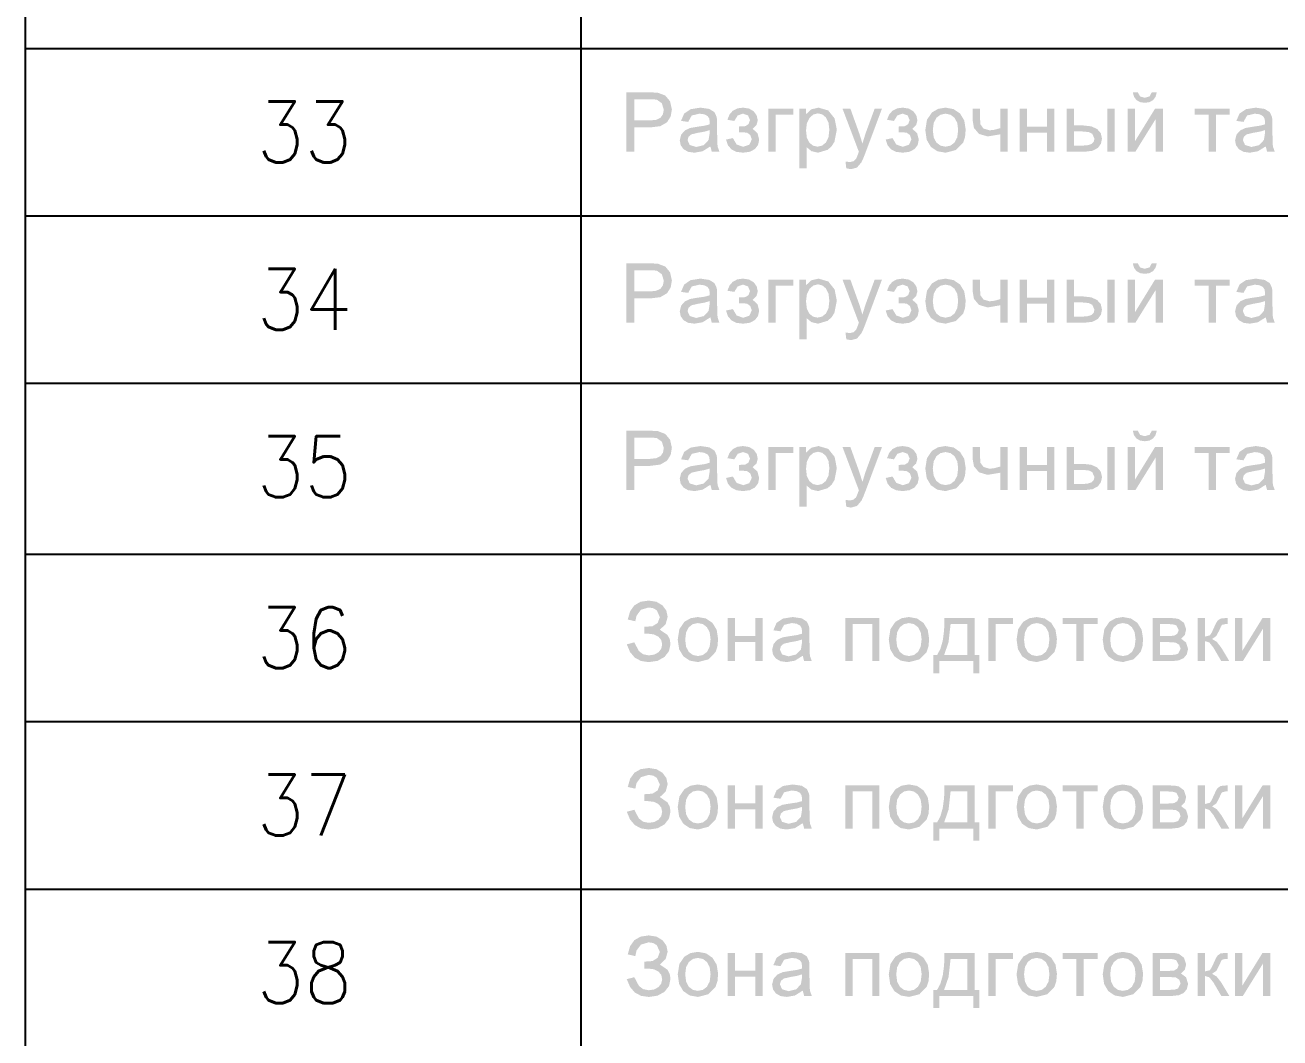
# Model space of a CAD drawing. Header units: millimetres. Extents: x 0 to 420, y 0 to 297.
# Drawn here: x 28.91 to 43.82, y 161.09 to 173.12 of the extents above; entities that cross this region are included whole.
import ezdxf

# ---------------------------------------------------------------- set-up
doc = ezdxf.new("R2010")
doc.units = ezdxf.units.MM
doc.layers.get('0').update_dxf_attribs({"linetype": 'CONTINUOUS'})
doc.styles.get("Standard").update_dxf_attribs({"font": 'STANDARD'})

msp = doc.modelspace()

# ---------------------------------------------------------------- hatches: boundary and pattern name
at = {"true_color": 0x0000fb}
h = msp.add_hatch(color=0, dxfattribs=at)
h.paths.add_polyline_path([(36.059401, 171.619333), (36.059401, 172.326543), (36.326189, 172.326543), (36.433676, 172.319928), (36.521319, 172.286304), (36.577543, 172.217953), (36.599041, 172.122042), (36.58464, 172.038464), (36.541714, 171.969355), (36.46103, 171.922502), (36.334457, 171.907068), (36.153108, 171.907068), (36.153108, 171.619333)], flags=0)
h.paths.add_polyline_path([(36.153108, 171.990301), (36.336111, 171.990301), (36.41335, 171.998638), (36.464544, 172.023925), (36.49307, 172.064371), (36.502578, 172.119286), (36.479978, 172.194802), (36.421549, 172.236694), (36.38765, 172.241173), (36.333906, 172.242758), (36.153108, 172.242758)], flags=0)
h = msp.add_hatch(color=0, dxfattribs=at)
h.paths.add_polyline_path([(42.012889, 172.131412), (42.099981, 172.131412), (42.099981, 171.741152), (42.340311, 172.131412), (42.434017, 172.131412), (42.434017, 171.619333), (42.347476, 171.619333), (42.347476, 172.007389), (42.106595, 171.619333), (42.012889, 171.619333)], flags=0)
h.paths.add_polyline_path([(42.301726, 172.32544), (42.360706, 172.32544), (42.345892, 172.27211), (42.316608, 172.232836), (42.273545, 172.208307), (42.218492, 172.200314), (42.16275, 172.208238), (42.119824, 172.232285), (42.090128, 172.271628), (42.075727, 172.32544), (42.135259, 172.32544), (42.161717, 172.276382), (42.215736, 172.260397), (42.274716, 172.275831)], flags=0)
h = msp.add_hatch(color=0, dxfattribs=at)
h.paths.add_polyline_path([(37.056344, 171.682723), (36.963189, 171.624294), (36.867278, 171.607758), (36.792588, 171.618093), (36.737742, 171.649099), (36.703773, 171.695952), (36.692542, 171.754381), (36.70963, 171.822732), (36.754279, 171.872892), (36.817117, 171.901556), (36.894287, 171.914785), (36.9851, 171.928014), (37.048627, 171.94455), (37.049179, 171.96715), (37.043046, 172.012281), (37.024925, 172.042115), (36.983171, 172.063957), (36.925706, 172.07133), (36.835307, 172.049832), (36.792312, 171.973765), (36.707425, 171.98534), (36.745459, 172.073535), (36.822078, 172.124798), (36.938384, 172.142988), (37.044769, 172.127554), (37.105403, 172.088418), (37.132412, 172.029989), (37.136822, 171.949511), (37.136822, 171.833756), (37.138131, 171.73502), (37.142334, 171.680518), (37.164383, 171.619333), (37.073432, 171.619333)], flags=0)
h.paths.add_polyline_path([(37.048627, 171.8762), (36.989579, 171.858285), (36.906965, 171.843678), (36.831449, 171.826039), (36.797273, 171.797927), (36.785147, 171.756586), (36.811054, 171.698708), (36.888224, 171.675557), (36.977521, 171.697606), (37.034847, 171.757688), (37.048627, 171.84478)], flags=0)
for points in [[(37.396625, 171.850844), (37.396625, 171.918643), (37.471591, 171.923053), (37.509073, 171.946204), (37.527264, 171.994711), (37.503561, 172.050935), (37.443479, 172.071881), (37.380985, 172.050108), (37.340402, 171.98534), (37.25827, 171.999121), (37.284195, 172.062063), (37.323865, 172.107021), (37.377178, 172.133996), (37.44403, 172.142988), (37.517135, 172.131826), (37.572463, 172.098339), (37.607465, 172.049212), (37.619316, 171.991404), (37.604089, 171.934904), (37.558683, 171.891634), (37.61656, 171.838717), (37.635853, 171.762649), (37.623175, 171.700086), (37.585692, 171.650753), (37.525334, 171.618507), (37.445132, 171.607758), (37.366774, 171.617482), (37.306915, 171.646687), (37.265453, 171.695427), (37.242285, 171.763752), (37.323865, 171.780839), (37.368514, 171.704772), (37.446786, 171.677762), (37.519546, 171.702567), (37.548761, 171.765957), (37.530571, 171.817771), (37.491435, 171.845883), (37.416469, 171.851395)], [(37.746007, 172.131412), (38.040907, 172.131412), (38.040907, 172.059754), (37.833099, 172.059754), (37.833099, 171.619333), (37.746007, 171.619333)], [(38.671407, 171.421998), (38.662037, 171.503578), (38.711646, 171.495861), (38.757397, 171.505783), (38.78606, 171.532241), (38.796878, 171.555255), (38.81307, 171.597285), (38.820787, 171.618231), (38.626208, 172.131412), (38.719914, 172.131412), (38.826299, 171.834859), (38.86323, 171.716347), (38.899059, 171.833205), (39.008751, 172.131412), (39.095292, 172.131412), (38.900713, 171.610514), (38.87267, 171.539338), (38.851655, 171.494207), (38.798738, 171.431369), (38.727631, 171.411525)], [(39.293599, 171.850844), (39.293599, 171.918643), (39.368564, 171.923053), (39.406047, 171.946204), (39.424237, 171.994711), (39.400535, 172.050935), (39.340452, 172.071881), (39.277958, 172.050108), (39.237375, 171.98534), (39.155244, 171.999121), (39.181168, 172.062063), (39.220838, 172.107021), (39.274151, 172.133996), (39.341003, 172.142988), (39.414108, 172.131826), (39.469436, 172.098339), (39.504439, 172.049212), (39.51629, 171.991404), (39.501062, 171.934904), (39.455656, 171.891634), (39.513534, 171.838717), (39.532826, 171.762649), (39.520148, 171.700086), (39.482666, 171.650753), (39.422308, 171.618507), (39.342106, 171.607758), (39.263747, 171.617482), (39.203888, 171.646687), (39.162427, 171.695427), (39.139258, 171.763752), (39.220838, 171.780839), (39.265487, 171.704772), (39.343759, 171.677762), (39.41652, 171.702567), (39.445734, 171.765957), (39.427544, 171.817771), (39.388408, 171.845883), (39.313442, 171.851395)], [(40.171777, 172.131412), (40.258869, 172.131412), (40.258869, 172.034398), (40.266035, 171.943448), (40.301864, 171.89439), (40.373522, 171.873444), (40.429746, 171.879783), (40.500853, 171.899351), (40.500853, 172.131412), (40.587945, 172.131412), (40.587945, 171.619333), (40.500853, 171.619333), (40.500853, 171.826039), (40.351473, 171.800683), (40.248396, 171.830449), (40.187762, 171.902658), (40.171777, 171.997467)], [(40.730282, 172.131412), (40.817374, 172.131412), (40.817374, 171.918643), (41.057704, 171.918643), (41.057704, 172.131412), (41.144796, 172.131412), (41.144796, 171.619333), (41.057704, 171.619333), (41.057704, 171.846434), (40.817374, 171.846434), (40.817374, 171.619333), (40.730282, 171.619333)], [(42.811042, 172.131412), (43.227209, 172.131412), (43.227209, 172.059754), (43.062396, 172.059754), (43.062396, 171.619333), (42.976406, 171.619333), (42.976406, 172.059754), (42.811042, 172.059754)], [(37.396625, 169.818844), (37.396625, 169.886643), (37.471591, 169.891053), (37.509073, 169.914204), (37.527264, 169.962711), (37.503561, 170.018935), (37.443479, 170.039881), (37.380985, 170.018108), (37.340402, 169.95334), (37.25827, 169.967121), (37.284195, 170.030063), (37.323865, 170.075021), (37.377178, 170.101996), (37.44403, 170.110988), (37.517135, 170.099826), (37.572463, 170.066339), (37.607465, 170.017212), (37.619316, 169.959404), (37.604089, 169.902904), (37.558683, 169.859634), (37.61656, 169.806717), (37.635853, 169.730649), (37.623175, 169.668086), (37.585692, 169.618753), (37.525334, 169.586507), (37.445132, 169.575758), (37.366774, 169.585482), (37.306915, 169.614687), (37.265453, 169.663427), (37.242285, 169.731752), (37.323865, 169.748839), (37.368514, 169.672772), (37.446786, 169.645762), (37.519546, 169.670567), (37.548761, 169.733957), (37.530571, 169.785771), (37.491435, 169.813883), (37.416469, 169.819395)], [(37.746007, 170.099412), (38.040907, 170.099412), (38.040907, 170.027754), (37.833099, 170.027754), (37.833099, 169.587333), (37.746007, 169.587333)], [(38.671407, 169.389998), (38.662037, 169.471578), (38.711646, 169.463861), (38.757397, 169.473783), (38.78606, 169.500241), (38.796878, 169.523255), (38.81307, 169.565285), (38.820787, 169.586231), (38.626208, 170.099412), (38.719914, 170.099412), (38.826299, 169.802859), (38.86323, 169.684347), (38.899059, 169.801205), (39.008751, 170.099412), (39.095292, 170.099412), (38.900713, 169.578514), (38.87267, 169.507338), (38.851655, 169.462207), (38.798738, 169.399369), (38.727631, 169.379525)], [(39.293599, 169.818844), (39.293599, 169.886643), (39.368564, 169.891053), (39.406047, 169.914204), (39.424237, 169.962711), (39.400535, 170.018935), (39.340452, 170.039881), (39.277958, 170.018108), (39.237375, 169.95334), (39.155244, 169.967121), (39.181168, 170.030063), (39.220838, 170.075021), (39.274151, 170.101996), (39.341003, 170.110988), (39.414108, 170.099826), (39.469436, 170.066339), (39.504439, 170.017212), (39.51629, 169.959404), (39.501062, 169.902904), (39.455656, 169.859634), (39.513534, 169.806717), (39.532826, 169.730649), (39.520148, 169.668086), (39.482666, 169.618753), (39.422308, 169.586507), (39.342106, 169.575758), (39.263747, 169.585482), (39.203888, 169.614687), (39.162427, 169.663427), (39.139258, 169.731752), (39.220838, 169.748839), (39.265487, 169.672772), (39.343759, 169.645762), (39.41652, 169.670567), (39.445734, 169.733957), (39.427544, 169.785771), (39.388408, 169.813883), (39.313442, 169.819395)], [(40.171777, 170.099412), (40.258869, 170.099412), (40.258869, 170.002398), (40.266035, 169.911448), (40.301864, 169.86239), (40.373522, 169.841444), (40.429746, 169.847783), (40.500853, 169.867351), (40.500853, 170.099412), (40.587945, 170.099412), (40.587945, 169.587333), (40.500853, 169.587333), (40.500853, 169.794039), (40.351473, 169.768683), (40.248396, 169.798449), (40.187762, 169.870658), (40.171777, 169.965467)], [(40.730282, 170.099412), (40.817374, 170.099412), (40.817374, 169.886643), (41.057704, 169.886643), (41.057704, 170.099412), (41.144796, 170.099412), (41.144796, 169.587333), (41.057704, 169.587333), (41.057704, 169.814434), (40.817374, 169.814434), (40.817374, 169.587333), (40.730282, 169.587333)], [(42.811042, 170.099412), (43.227209, 170.099412), (43.227209, 170.027754), (43.062396, 170.027754), (43.062396, 169.587333), (42.976406, 169.587333), (42.976406, 170.027754), (42.811042, 170.027754)], [(37.396625, 167.829177), (37.396625, 167.896977), (37.471591, 167.901386), (37.509073, 167.924537), (37.527264, 167.973044), (37.503561, 168.029268), (37.443479, 168.050214), (37.380985, 168.028441), (37.340402, 167.963674), (37.25827, 167.977454), (37.284195, 168.040396), (37.323865, 168.085354), (37.377178, 168.112329), (37.44403, 168.121321), (37.517135, 168.110159), (37.572463, 168.076673), (37.607465, 168.027546), (37.619316, 167.969737), (37.604089, 167.913237), (37.558683, 167.869967), (37.61656, 167.81705), (37.635853, 167.740983), (37.623175, 167.67842), (37.585692, 167.629086), (37.525334, 167.59684), (37.445132, 167.586091), (37.366774, 167.595815), (37.306915, 167.625021), (37.265453, 167.67376), (37.242285, 167.742085), (37.323865, 167.759173), (37.368514, 167.683105), (37.446786, 167.656095), (37.519546, 167.6809), (37.548761, 167.74429), (37.530571, 167.796104), (37.491435, 167.824216), (37.416469, 167.829728)], [(37.746007, 168.109746), (38.040907, 168.109746), (38.040907, 168.038088), (37.833099, 168.038088), (37.833099, 167.597667), (37.746007, 167.597667)], [(38.671407, 167.400332), (38.662037, 167.481911), (38.711646, 167.474194), (38.757397, 167.484116), (38.78606, 167.510575), (38.796878, 167.533588), (38.81307, 167.575618), (38.820787, 167.596564), (38.626208, 168.109746), (38.719914, 168.109746), (38.826299, 167.813192), (38.86323, 167.694681), (38.899059, 167.811538), (39.008751, 168.109746), (39.095292, 168.109746), (38.900713, 167.588847), (38.87267, 167.517672), (38.851655, 167.472541), (38.798738, 167.409702), (38.727631, 167.389859)], [(39.293599, 167.829177), (39.293599, 167.896977), (39.368564, 167.901386), (39.406047, 167.924537), (39.424237, 167.973044), (39.400535, 168.029268), (39.340452, 168.050214), (39.277958, 168.028441), (39.237375, 167.963674), (39.155244, 167.977454), (39.181168, 168.040396), (39.220838, 168.085354), (39.274151, 168.112329), (39.341003, 168.121321), (39.414108, 168.110159), (39.469436, 168.076673), (39.504439, 168.027546), (39.51629, 167.969737), (39.501062, 167.913237), (39.455656, 167.869967), (39.513534, 167.81705), (39.532826, 167.740983), (39.520148, 167.67842), (39.482666, 167.629086), (39.422308, 167.59684), (39.342106, 167.586091), (39.263747, 167.595815), (39.203888, 167.625021), (39.162427, 167.67376), (39.139258, 167.742085), (39.220838, 167.759173), (39.265487, 167.683105), (39.343759, 167.656095), (39.41652, 167.6809), (39.445734, 167.74429), (39.427544, 167.796104), (39.388408, 167.824216), (39.313442, 167.829728)], [(40.171777, 168.109746), (40.258869, 168.109746), (40.258869, 168.012732), (40.266035, 167.921781), (40.301864, 167.872723), (40.373522, 167.851777), (40.429746, 167.858116), (40.500853, 167.877684), (40.500853, 168.109746), (40.587945, 168.109746), (40.587945, 167.597667), (40.500853, 167.597667), (40.500853, 167.804372), (40.351473, 167.779016), (40.248396, 167.808782), (40.187762, 167.880991), (40.171777, 167.9758)], [(40.730282, 168.109746), (40.817374, 168.109746), (40.817374, 167.896977), (41.057704, 167.896977), (41.057704, 168.109746), (41.144796, 168.109746), (41.144796, 167.597667), (41.057704, 167.597667), (41.057704, 167.824767), (40.817374, 167.824767), (40.817374, 167.597667), (40.730282, 167.597667)], [(42.811042, 168.109746), (43.227209, 168.109746), (43.227209, 168.038088), (43.062396, 168.038088), (43.062396, 167.597667), (42.976406, 167.597667), (42.976406, 168.038088), (42.811042, 168.038088)], [(36.063149, 165.765207), (36.152446, 165.788358), (36.207016, 165.68528), (36.258211, 165.646351), (36.323874, 165.633466), (36.390158, 165.642975), (36.440732, 165.6715), (36.472978, 165.713668), (36.483727, 165.764104), (36.472289, 165.816194), (36.438527, 165.856708), (36.384852, 165.882753), (36.315055, 165.891435), (36.270406, 165.891435), (36.270406, 165.973015), (36.369074, 165.980181), (36.429707, 166.018214), (36.456166, 166.088219), (36.419786, 166.168696), (36.37748, 166.194259), (36.322772, 166.202872), (36.23127, 166.175862), (36.178905, 166.105306), (36.164573, 166.039161), (36.074725, 166.059556), (36.102725, 166.158034), (36.153618, 166.228503), (36.227351, 166.27086), (36.323874, 166.285003), (36.416547, 166.270533), (36.488136, 166.227125), (36.533543, 166.164631), (36.54877, 166.092628), (36.525343, 166.004572), (36.455615, 165.938839), (36.546014, 165.877655), (36.573299, 165.827149), (36.582394, 165.767963), (36.564617, 165.683696), (36.511287, 165.614725), (36.429018, 165.568836), (36.324425, 165.55354), (36.232751, 165.566769), (36.158647, 165.606457), (36.102113, 165.672602)], [(37.262357, 166.077746), (37.349449, 166.077746), (37.349449, 165.864977), (37.589779, 165.864977), (37.589779, 166.077746), (37.676871, 166.077746), (37.676871, 165.565667), (37.589779, 165.565667), (37.589779, 165.792767), (37.349449, 165.792767), (37.349449, 165.565667), (37.262357, 165.565667)], [(38.661615, 166.077746), (39.065655, 166.077746), (39.065655, 165.565667), (38.979115, 165.565667), (38.979115, 166.006088), (38.748707, 166.006088), (38.748707, 165.565667), (38.661615, 165.565667)], [(40.358694, 166.077746), (40.653594, 166.077746), (40.653594, 166.006088), (40.445786, 166.006088), (40.445786, 165.565667), (40.358694, 165.565667)], [(41.241099, 166.077746), (41.657267, 166.077746), (41.657267, 166.006088), (41.492453, 166.006088), (41.492453, 165.565667), (41.406464, 165.565667), (41.406464, 166.006088), (41.241099, 166.006088)], [(42.84718, 166.077746), (42.934272, 166.077746), (42.934272, 165.856708), (42.992149, 165.872142), (43.012544, 165.903217), (43.041207, 165.965298), (43.063945, 166.015389), (43.082549, 166.045224), (43.118929, 166.071131), (43.186177, 166.077746), (43.203265, 166.077746), (43.203265, 166.006088), (43.179011, 166.006639), (43.135465, 165.996166), (43.122305, 165.975082), (43.104597, 165.933327), (43.068217, 165.863874), (43.017505, 165.828596), (43.07304, 165.79511), (43.127748, 165.724417), (43.222557, 165.565667), (43.127197, 165.565667), (43.034593, 165.724417), (42.984432, 165.787255), (42.934272, 165.802689), (42.934272, 165.565667), (42.84718, 165.565667)], [(43.28992, 166.077746), (43.377012, 166.077746), (43.377012, 165.687485), (43.617342, 166.077746), (43.711049, 166.077746), (43.711049, 165.565667), (43.624508, 165.565667), (43.624508, 165.953722), (43.383627, 165.565667), (43.28992, 165.565667)], [(36.063149, 163.77554), (36.152446, 163.798691), (36.207016, 163.695614), (36.258211, 163.656684), (36.323874, 163.643799), (36.390158, 163.653308), (36.440732, 163.681833), (36.472978, 163.724001), (36.483727, 163.774437), (36.472289, 163.826527), (36.438527, 163.867042), (36.384852, 163.893087), (36.315055, 163.901768), (36.270406, 163.901768), (36.270406, 163.983348), (36.369074, 163.990514), (36.429707, 164.028548), (36.456166, 164.098552), (36.419786, 164.17903), (36.37748, 164.204592), (36.322772, 164.213205), (36.23127, 164.186195), (36.178905, 164.11564), (36.164573, 164.049494), (36.074725, 164.069889), (36.102725, 164.168367), (36.153618, 164.238836), (36.227351, 164.281194), (36.323874, 164.295336), (36.416547, 164.280867), (36.488136, 164.237458), (36.533543, 164.174964), (36.54877, 164.102962), (36.525343, 164.014905), (36.455615, 163.949173), (36.546014, 163.887988), (36.573299, 163.837483), (36.582394, 163.778296), (36.564617, 163.694029), (36.511287, 163.625058), (36.429018, 163.579169), (36.324425, 163.563873), (36.232751, 163.577102), (36.158647, 163.61679), (36.102113, 163.682936)], [(37.262357, 164.088079), (37.349449, 164.088079), (37.349449, 163.87531), (37.589779, 163.87531), (37.589779, 164.088079), (37.676871, 164.088079), (37.676871, 163.576), (37.589779, 163.576), (37.589779, 163.803101), (37.349449, 163.803101), (37.349449, 163.576), (37.262357, 163.576)], [(38.661615, 164.088079), (39.065655, 164.088079), (39.065655, 163.576), (38.979115, 163.576), (38.979115, 164.016421), (38.748707, 164.016421), (38.748707, 163.576), (38.661615, 163.576)], [(40.358694, 164.088079), (40.653594, 164.088079), (40.653594, 164.016421), (40.445786, 164.016421), (40.445786, 163.576), (40.358694, 163.576)], [(41.241099, 164.088079), (41.657267, 164.088079), (41.657267, 164.016421), (41.492453, 164.016421), (41.492453, 163.576), (41.406464, 163.576), (41.406464, 164.016421), (41.241099, 164.016421)], [(42.84718, 164.088079), (42.934272, 164.088079), (42.934272, 163.867042), (42.992149, 163.882476), (43.012544, 163.91355), (43.041207, 163.975631), (43.063945, 164.025723), (43.082549, 164.055557), (43.118929, 164.081464), (43.186177, 164.088079), (43.203265, 164.088079), (43.203265, 164.016421), (43.179011, 164.016972), (43.135465, 164.006499), (43.122305, 163.985415), (43.104597, 163.943661), (43.068217, 163.874207), (43.017505, 163.83893), (43.07304, 163.805443), (43.127748, 163.73475), (43.222557, 163.576), (43.127197, 163.576), (43.034593, 163.73475), (42.984432, 163.797589), (42.934272, 163.813023), (42.934272, 163.576), (42.84718, 163.576)], [(43.28992, 164.088079), (43.377012, 164.088079), (43.377012, 163.697819), (43.617342, 164.088079), (43.711049, 164.088079), (43.711049, 163.576), (43.624508, 163.576), (43.624508, 163.964056), (43.383627, 163.576), (43.28992, 163.576)], [(36.063149, 161.785873), (36.152446, 161.809024), (36.207016, 161.705947), (36.258211, 161.667017), (36.323874, 161.654133), (36.390158, 161.663641), (36.440732, 161.692167), (36.472978, 161.734335), (36.483727, 161.784771), (36.472289, 161.836861), (36.438527, 161.877375), (36.384852, 161.90342), (36.315055, 161.912102), (36.270406, 161.912102), (36.270406, 161.993681), (36.369074, 162.000847), (36.429707, 162.038881), (36.456166, 162.108885), (36.419786, 162.189363), (36.37748, 162.214925), (36.322772, 162.223538), (36.23127, 162.196529), (36.178905, 162.125973), (36.164573, 162.059827), (36.074725, 162.080222), (36.102725, 162.1787), (36.153618, 162.24917), (36.227351, 162.291527), (36.323874, 162.305669), (36.416547, 162.2912), (36.488136, 162.247792), (36.533543, 162.185298), (36.54877, 162.113295), (36.525343, 162.025238), (36.455615, 161.959506), (36.546014, 161.898321), (36.573299, 161.847816), (36.582394, 161.788629), (36.564617, 161.704362), (36.511287, 161.635391), (36.429018, 161.589503), (36.324425, 161.574207), (36.232751, 161.587436), (36.158647, 161.627123), (36.102113, 161.693269)], [(37.262357, 162.098412), (37.349449, 162.098412), (37.349449, 161.885643), (37.589779, 161.885643), (37.589779, 162.098412), (37.676871, 162.098412), (37.676871, 161.586333), (37.589779, 161.586333), (37.589779, 161.813434), (37.349449, 161.813434), (37.349449, 161.586333), (37.262357, 161.586333)], [(38.661615, 162.098412), (39.065655, 162.098412), (39.065655, 161.586333), (38.979115, 161.586333), (38.979115, 162.026754), (38.748707, 162.026754), (38.748707, 161.586333), (38.661615, 161.586333)], [(40.358694, 162.098412), (40.653594, 162.098412), (40.653594, 162.026754), (40.445786, 162.026754), (40.445786, 161.586333), (40.358694, 161.586333)], [(41.241099, 162.098412), (41.657267, 162.098412), (41.657267, 162.026754), (41.492453, 162.026754), (41.492453, 161.586333), (41.406464, 161.586333), (41.406464, 162.026754), (41.241099, 162.026754)], [(42.84718, 162.098412), (42.934272, 162.098412), (42.934272, 161.877375), (42.992149, 161.892809), (43.012544, 161.923884), (43.041207, 161.985964), (43.063945, 162.036056), (43.082549, 162.065891), (43.118929, 162.091798), (43.186177, 162.098412), (43.203265, 162.098412), (43.203265, 162.026754), (43.179011, 162.027306), (43.135465, 162.016832), (43.122305, 161.995748), (43.104597, 161.953994), (43.068217, 161.884541), (43.017505, 161.849263), (43.07304, 161.815777), (43.127748, 161.745083), (43.222557, 161.586333), (43.127197, 161.586333), (43.034593, 161.745083), (42.984432, 161.807922), (42.934272, 161.823356), (42.934272, 161.586333), (42.84718, 161.586333)], [(43.28992, 162.098412), (43.377012, 162.098412), (43.377012, 161.708152), (43.617342, 162.098412), (43.711049, 162.098412), (43.711049, 161.586333), (43.624508, 161.586333), (43.624508, 161.974389), (43.383627, 161.586333), (43.28992, 161.586333)]]:
    msp.add_hatch(color=0, dxfattribs=at).paths.add_polyline_path(points, flags=0)
h = msp.add_hatch(color=0, dxfattribs=at)
h.paths.add_polyline_path([(38.113947, 171.423101), (38.113947, 172.131412), (38.193322, 172.131412), (38.193322, 172.065266), (38.256161, 172.123144), (38.341599, 172.142988), (38.457355, 172.109364), (38.532871, 172.014003), (38.558778, 171.879507), (38.530666, 171.737845), (38.496008, 171.682172), (38.448535, 171.641382), (38.335536, 171.607758), (38.257263, 171.625948), (38.201039, 171.67225), (38.201039, 171.423101)], flags=0)
h.paths.add_polyline_path([(38.192771, 171.872341), (38.202693, 171.786283), (38.232459, 171.726269), (38.276625, 171.69106), (38.329473, 171.679416), (38.383216, 171.691474), (38.428691, 171.727923), (38.459697, 171.790348), (38.470032, 171.880058), (38.459835, 171.96529), (38.429794, 172.02613), (38.38549, 172.062855), (38.333331, 172.075188), (38.281172, 172.062097), (38.235215, 172.023374), (38.203244, 171.95964)], flags=0)
h = msp.add_hatch(color=0, dxfattribs=at)
h.paths.add_polyline_path([(39.610459, 171.875648), (39.630027, 171.999327), (39.689283, 172.086213), (39.762525, 172.128656), (39.850237, 172.142988), (39.946218, 172.125625), (40.022768, 172.073535), (40.073135, 171.991197), (40.090016, 171.882814), (40.082575, 171.794069), (40.060251, 171.72682), (39.974261, 171.639177), (39.850237, 171.607758), (39.753086, 171.624845), (39.676605, 171.67666), (39.626995, 171.760651)], flags=0)
h.paths.add_polyline_path([(39.699204, 171.875648), (39.709953, 171.789177), (39.742199, 171.727923), (39.790637, 171.691474), (39.850237, 171.679416), (39.909355, 171.691543), (39.957724, 171.728474), (39.989971, 171.790417), (40.000719, 171.878405), (39.989971, 171.9615), (39.957724, 172.022272), (39.909355, 172.058996), (39.850237, 172.07133), (39.790637, 172.058996), (39.742199, 172.022272), (39.709953, 171.961156)], flags=0)
h = msp.add_hatch(color=0, dxfattribs=at)
h.paths.add_polyline_path([(41.774837, 172.131412), (41.861378, 172.131412), (41.861378, 171.619333), (41.774837, 171.619333)], flags=0)
h.paths.add_polyline_path([(41.289216, 172.131412), (41.375757, 172.131412), (41.375757, 171.931321), (41.486, 171.931321), (41.581085, 171.92071), (41.651365, 171.889429), (41.695048, 171.839957), (41.709793, 171.774776), (41.697529, 171.7149), (41.661286, 171.664533), (41.598034, 171.630564), (41.505844, 171.619333), (41.289216, 171.619333)], flags=0)
h.paths.add_polyline_path([(41.375757, 171.690991), (41.467259, 171.690991), (41.537539, 171.695952), (41.584668, 171.710835), (41.610988, 171.736742), (41.619945, 171.774225), (41.593487, 171.833205), (41.551663, 171.853049), (41.478834, 171.859663), (41.375757, 171.859663)], flags=0)
h = msp.add_hatch(color=0, dxfattribs=at)
h.paths.add_polyline_path([(43.654864, 171.682723), (43.561708, 171.624294), (43.465797, 171.607758), (43.391107, 171.618093), (43.336261, 171.649099), (43.302292, 171.695952), (43.291061, 171.754381), (43.308149, 171.822732), (43.352798, 171.872892), (43.415636, 171.901556), (43.492806, 171.914785), (43.583619, 171.928014), (43.647146, 171.94455), (43.647698, 171.96715), (43.641565, 172.012281), (43.623444, 172.042115), (43.58169, 172.063957), (43.524225, 172.07133), (43.433826, 172.049832), (43.390831, 171.973765), (43.305944, 171.98534), (43.343978, 172.073535), (43.420597, 172.124798), (43.536903, 172.142988), (43.643288, 172.127554), (43.703922, 172.088418), (43.730931, 172.029989), (43.735341, 171.949511), (43.735341, 171.833756), (43.73665, 171.73502), (43.740853, 171.680518), (43.762902, 171.619333), (43.671951, 171.619333)], flags=0)
h.paths.add_polyline_path([(43.647146, 171.8762), (43.588098, 171.858285), (43.505484, 171.843678), (43.429968, 171.826039), (43.395792, 171.797927), (43.383666, 171.756586), (43.409573, 171.698708), (43.486743, 171.675557), (43.57604, 171.697606), (43.633366, 171.757688), (43.647146, 171.84478)], flags=0)
h = msp.add_hatch(color=0, dxfattribs=at)
h.paths.add_polyline_path([(36.059401, 169.587333), (36.059401, 170.294543), (36.326189, 170.294543), (36.433676, 170.287928), (36.521319, 170.254304), (36.577543, 170.185953), (36.599041, 170.090042), (36.58464, 170.006464), (36.541714, 169.937355), (36.46103, 169.890502), (36.334457, 169.875068), (36.153108, 169.875068), (36.153108, 169.587333)], flags=0)
h.paths.add_polyline_path([(36.153108, 169.958301), (36.336111, 169.958301), (36.41335, 169.966638), (36.464544, 169.991925), (36.49307, 170.032371), (36.502578, 170.087286), (36.479978, 170.162802), (36.421549, 170.204694), (36.38765, 170.209173), (36.333906, 170.210758), (36.153108, 170.210758)], flags=0)
h = msp.add_hatch(color=0, dxfattribs=at)
h.paths.add_polyline_path([(42.012889, 170.099412), (42.099981, 170.099412), (42.099981, 169.709152), (42.340311, 170.099412), (42.434017, 170.099412), (42.434017, 169.587333), (42.347476, 169.587333), (42.347476, 169.975389), (42.106595, 169.587333), (42.012889, 169.587333)], flags=0)
h.paths.add_polyline_path([(42.301726, 170.29344), (42.360706, 170.29344), (42.345892, 170.24011), (42.316608, 170.200836), (42.273545, 170.176307), (42.218492, 170.168314), (42.16275, 170.176238), (42.119824, 170.200285), (42.090128, 170.239628), (42.075727, 170.29344), (42.135259, 170.29344), (42.161717, 170.244382), (42.215736, 170.228397), (42.274716, 170.243831)], flags=0)
h = msp.add_hatch(color=0, dxfattribs=at)
h.paths.add_polyline_path([(37.056344, 169.650723), (36.963189, 169.592294), (36.867278, 169.575758), (36.792588, 169.586093), (36.737742, 169.617099), (36.703773, 169.663952), (36.692542, 169.722381), (36.70963, 169.790732), (36.754279, 169.840892), (36.817117, 169.869556), (36.894287, 169.882785), (36.9851, 169.896014), (37.048627, 169.91255), (37.049179, 169.93515), (37.043046, 169.980281), (37.024925, 170.010115), (36.983171, 170.031957), (36.925706, 170.03933), (36.835307, 170.017832), (36.792312, 169.941765), (36.707425, 169.95334), (36.745459, 170.041535), (36.822078, 170.092798), (36.938384, 170.110988), (37.044769, 170.095554), (37.105403, 170.056418), (37.132412, 169.997989), (37.136822, 169.917511), (37.136822, 169.801756), (37.138131, 169.70302), (37.142334, 169.648518), (37.164383, 169.587333), (37.073432, 169.587333)], flags=0)
h.paths.add_polyline_path([(37.048627, 169.8442), (36.989579, 169.826285), (36.906965, 169.811678), (36.831449, 169.794039), (36.797273, 169.765927), (36.785147, 169.724586), (36.811054, 169.666708), (36.888224, 169.643557), (36.977521, 169.665606), (37.034847, 169.725688), (37.048627, 169.81278)], flags=0)
h = msp.add_hatch(color=0, dxfattribs=at)
h.paths.add_polyline_path([(38.113947, 169.391101), (38.113947, 170.099412), (38.193322, 170.099412), (38.193322, 170.033266), (38.256161, 170.091144), (38.341599, 170.110988), (38.457355, 170.077364), (38.532871, 169.982003), (38.558778, 169.847507), (38.530666, 169.705845), (38.496008, 169.650172), (38.448535, 169.609382), (38.335536, 169.575758), (38.257263, 169.593948), (38.201039, 169.64025), (38.201039, 169.391101)], flags=0)
h.paths.add_polyline_path([(38.192771, 169.840341), (38.202693, 169.754283), (38.232459, 169.694269), (38.276625, 169.65906), (38.329473, 169.647416), (38.383216, 169.659474), (38.428691, 169.695923), (38.459697, 169.758348), (38.470032, 169.848058), (38.459835, 169.93329), (38.429794, 169.99413), (38.38549, 170.030855), (38.333331, 170.043188), (38.281172, 170.030097), (38.235215, 169.991374), (38.203244, 169.92764)], flags=0)
h = msp.add_hatch(color=0, dxfattribs=at)
h.paths.add_polyline_path([(39.610459, 169.843648), (39.630027, 169.967327), (39.689283, 170.054213), (39.762525, 170.096656), (39.850237, 170.110988), (39.946218, 170.093625), (40.022768, 170.041535), (40.073135, 169.959197), (40.090016, 169.850814), (40.082575, 169.762069), (40.060251, 169.69482), (39.974261, 169.607177), (39.850237, 169.575758), (39.753086, 169.592845), (39.676605, 169.64466), (39.626995, 169.728651)], flags=0)
h.paths.add_polyline_path([(39.699204, 169.843648), (39.709953, 169.757177), (39.742199, 169.695923), (39.790637, 169.659474), (39.850237, 169.647416), (39.909355, 169.659543), (39.957724, 169.696474), (39.989971, 169.758417), (40.000719, 169.846405), (39.989971, 169.9295), (39.957724, 169.990272), (39.909355, 170.026996), (39.850237, 170.03933), (39.790637, 170.026996), (39.742199, 169.990272), (39.709953, 169.929156)], flags=0)
h = msp.add_hatch(color=0, dxfattribs=at)
h.paths.add_polyline_path([(41.774837, 170.099412), (41.861378, 170.099412), (41.861378, 169.587333), (41.774837, 169.587333)], flags=0)
h.paths.add_polyline_path([(41.289216, 170.099412), (41.375757, 170.099412), (41.375757, 169.899321), (41.486, 169.899321), (41.581085, 169.88871), (41.651365, 169.857429), (41.695048, 169.807957), (41.709793, 169.742776), (41.697529, 169.6829), (41.661286, 169.632533), (41.598034, 169.598564), (41.505844, 169.587333), (41.289216, 169.587333)], flags=0)
h.paths.add_polyline_path([(41.375757, 169.658991), (41.467259, 169.658991), (41.537539, 169.663952), (41.584668, 169.678835), (41.610988, 169.704742), (41.619945, 169.742225), (41.593487, 169.801205), (41.551663, 169.821049), (41.478834, 169.827663), (41.375757, 169.827663)], flags=0)
h = msp.add_hatch(color=0, dxfattribs=at)
h.paths.add_polyline_path([(43.654864, 169.650723), (43.561708, 169.592294), (43.465797, 169.575758), (43.391107, 169.586093), (43.336261, 169.617099), (43.302292, 169.663952), (43.291061, 169.722381), (43.308149, 169.790732), (43.352798, 169.840892), (43.415636, 169.869556), (43.492806, 169.882785), (43.583619, 169.896014), (43.647146, 169.91255), (43.647698, 169.93515), (43.641565, 169.980281), (43.623444, 170.010115), (43.58169, 170.031957), (43.524225, 170.03933), (43.433826, 170.017832), (43.390831, 169.941765), (43.305944, 169.95334), (43.343978, 170.041535), (43.420597, 170.092798), (43.536903, 170.110988), (43.643288, 170.095554), (43.703922, 170.056418), (43.730931, 169.997989), (43.735341, 169.917511), (43.735341, 169.801756), (43.73665, 169.70302), (43.740853, 169.648518), (43.762902, 169.587333), (43.671951, 169.587333)], flags=0)
h.paths.add_polyline_path([(43.647146, 169.8442), (43.588098, 169.826285), (43.505484, 169.811678), (43.429968, 169.794039), (43.395792, 169.765927), (43.383666, 169.724586), (43.409573, 169.666708), (43.486743, 169.643557), (43.57604, 169.665606), (43.633366, 169.725688), (43.647146, 169.81278)], flags=0)
h = msp.add_hatch(color=0, dxfattribs=at)
h.paths.add_polyline_path([(36.059401, 167.597667), (36.059401, 168.304876), (36.326189, 168.304876), (36.433676, 168.298261), (36.521319, 168.264637), (36.577543, 168.196286), (36.599041, 168.100375), (36.58464, 168.016797), (36.541714, 167.947688), (36.46103, 167.900835), (36.334457, 167.885401), (36.153108, 167.885401), (36.153108, 167.597667)], flags=0)
h.paths.add_polyline_path([(36.153108, 167.968635), (36.336111, 167.968635), (36.41335, 167.976972), (36.464544, 168.002259), (36.49307, 168.042704), (36.502578, 168.097619), (36.479978, 168.173135), (36.421549, 168.215028), (36.38765, 168.219506), (36.333906, 168.221091), (36.153108, 168.221091)], flags=0)
h = msp.add_hatch(color=0, dxfattribs=at)
h.paths.add_polyline_path([(42.012889, 168.109746), (42.099981, 168.109746), (42.099981, 167.719485), (42.340311, 168.109746), (42.434017, 168.109746), (42.434017, 167.597667), (42.347476, 167.597667), (42.347476, 167.985722), (42.106595, 167.597667), (42.012889, 167.597667)], flags=0)
h.paths.add_polyline_path([(42.301726, 168.303773), (42.360706, 168.303773), (42.345892, 168.250443), (42.316608, 168.211169), (42.273545, 168.18664), (42.218492, 168.178648), (42.16275, 168.186571), (42.119824, 168.210618), (42.090128, 168.249961), (42.075727, 168.303773), (42.135259, 168.303773), (42.161717, 168.254715), (42.215736, 168.23873), (42.274716, 168.254164)], flags=0)
h = msp.add_hatch(color=0, dxfattribs=at)
h.paths.add_polyline_path([(37.056344, 167.661056), (36.963189, 167.602628), (36.867278, 167.586091), (36.792588, 167.596426), (36.737742, 167.627432), (36.703773, 167.674286), (36.692542, 167.732714), (36.70963, 167.801065), (36.754279, 167.851226), (36.817117, 167.879889), (36.894287, 167.893118), (36.9851, 167.906347), (37.048627, 167.922884), (37.049179, 167.945484), (37.043046, 167.990614), (37.024925, 168.020449), (36.983171, 168.042291), (36.925706, 168.049663), (36.835307, 168.028166), (36.792312, 167.952098), (36.707425, 167.963674), (36.745459, 168.051868), (36.822078, 168.103131), (36.938384, 168.121321), (37.044769, 168.105887), (37.105403, 168.066751), (37.132412, 168.008322), (37.136822, 167.927845), (37.136822, 167.812089), (37.138131, 167.713353), (37.142334, 167.658852), (37.164383, 167.597667), (37.073432, 167.597667)], flags=0)
h.paths.add_polyline_path([(37.048627, 167.854533), (36.989579, 167.836618), (36.906965, 167.822011), (36.831449, 167.804372), (36.797273, 167.77626), (36.785147, 167.734919), (36.811054, 167.677042), (36.888224, 167.653891), (36.977521, 167.675939), (37.034847, 167.736022), (37.048627, 167.823114)], flags=0)
h = msp.add_hatch(color=0, dxfattribs=at)
h.paths.add_polyline_path([(38.113947, 167.401434), (38.113947, 168.109746), (38.193322, 168.109746), (38.193322, 168.0436), (38.256161, 168.101477), (38.341599, 168.121321), (38.457355, 168.087697), (38.532871, 167.992337), (38.558778, 167.85784), (38.530666, 167.716178), (38.496008, 167.660505), (38.448535, 167.619715), (38.335536, 167.586091), (38.257263, 167.604281), (38.201039, 167.650583), (38.201039, 167.401434)], flags=0)
h.paths.add_polyline_path([(38.192771, 167.850674), (38.202693, 167.764616), (38.232459, 167.704602), (38.276625, 167.669394), (38.329473, 167.657749), (38.383216, 167.669807), (38.428691, 167.706256), (38.459697, 167.768681), (38.470032, 167.858391), (38.459835, 167.943623), (38.429794, 168.004464), (38.38549, 168.041188), (38.333331, 168.053522), (38.281172, 168.04043), (38.235215, 168.001707), (38.203244, 167.937973)], flags=0)
h = msp.add_hatch(color=0, dxfattribs=at)
h.paths.add_polyline_path([(39.610459, 167.853982), (39.630027, 167.977661), (39.689283, 168.064546), (39.762525, 168.10699), (39.850237, 168.121321), (39.946218, 168.103958), (40.022768, 168.051868), (40.073135, 167.96953), (40.090016, 167.861148), (40.082575, 167.772402), (40.060251, 167.705154), (39.974261, 167.61751), (39.850237, 167.586091), (39.753086, 167.603179), (39.676605, 167.654993), (39.626995, 167.738984)], flags=0)
h.paths.add_polyline_path([(39.699204, 167.853982), (39.709953, 167.76751), (39.742199, 167.706256), (39.790637, 167.669807), (39.850237, 167.657749), (39.909355, 167.669876), (39.957724, 167.706807), (39.989971, 167.76875), (40.000719, 167.856738), (39.989971, 167.939834), (39.957724, 168.000605), (39.909355, 168.03733), (39.850237, 168.049663), (39.790637, 168.03733), (39.742199, 168.000605), (39.709953, 167.939489)], flags=0)
h = msp.add_hatch(color=0, dxfattribs=at)
h.paths.add_polyline_path([(41.774837, 168.109746), (41.861378, 168.109746), (41.861378, 167.597667), (41.774837, 167.597667)], flags=0)
h.paths.add_polyline_path([(41.289216, 168.109746), (41.375757, 168.109746), (41.375757, 167.909655), (41.486, 167.909655), (41.581085, 167.899044), (41.651365, 167.867762), (41.695048, 167.818291), (41.709793, 167.753109), (41.697529, 167.693234), (41.661286, 167.642866), (41.598034, 167.608898), (41.505844, 167.597667), (41.289216, 167.597667)], flags=0)
h.paths.add_polyline_path([(41.375757, 167.669325), (41.467259, 167.669325), (41.537539, 167.674286), (41.584668, 167.689168), (41.610988, 167.715076), (41.619945, 167.752558), (41.593487, 167.811538), (41.551663, 167.831382), (41.478834, 167.837997), (41.375757, 167.837997)], flags=0)
h = msp.add_hatch(color=0, dxfattribs=at)
h.paths.add_polyline_path([(43.654864, 167.661056), (43.561708, 167.602628), (43.465797, 167.586091), (43.391107, 167.596426), (43.336261, 167.627432), (43.302292, 167.674286), (43.291061, 167.732714), (43.308149, 167.801065), (43.352798, 167.851226), (43.415636, 167.879889), (43.492806, 167.893118), (43.583619, 167.906347), (43.647146, 167.922884), (43.647698, 167.945484), (43.641565, 167.990614), (43.623444, 168.020449), (43.58169, 168.042291), (43.524225, 168.049663), (43.433826, 168.028166), (43.390831, 167.952098), (43.305944, 167.963674), (43.343978, 168.051868), (43.420597, 168.103131), (43.536903, 168.121321), (43.643288, 168.105887), (43.703922, 168.066751), (43.730931, 168.008322), (43.735341, 167.927845), (43.735341, 167.812089), (43.73665, 167.713353), (43.740853, 167.658852), (43.762902, 167.597667), (43.671951, 167.597667)], flags=0)
h.paths.add_polyline_path([(43.647146, 167.854533), (43.588098, 167.836618), (43.505484, 167.822011), (43.429968, 167.804372), (43.395792, 167.77626), (43.383666, 167.734919), (43.409573, 167.677042), (43.486743, 167.653891), (43.57604, 167.675939), (43.633366, 167.736022), (43.647146, 167.823114)], flags=0)
h = msp.add_hatch(color=0, dxfattribs=at)
h.paths.add_polyline_path([(36.668517, 165.821982), (36.688085, 165.945661), (36.747341, 166.032546), (36.820584, 166.07499), (36.908296, 166.089321), (37.004276, 166.071958), (37.080826, 166.019868), (37.131193, 165.93753), (37.148074, 165.829148), (37.140633, 165.740402), (37.118309, 165.673154), (37.032319, 165.58551), (36.908296, 165.554091), (36.811144, 165.571179), (36.734663, 165.622993), (36.685054, 165.706984)], flags=0)
h.paths.add_polyline_path([(36.757263, 165.821982), (36.768011, 165.73551), (36.800257, 165.674256), (36.848696, 165.637807), (36.908296, 165.625749), (36.967414, 165.637876), (37.015783, 165.674807), (37.048029, 165.73675), (37.058777, 165.824738), (37.048029, 165.907834), (37.015783, 165.968605), (36.967414, 166.00533), (36.908296, 166.017663), (36.848696, 166.00533), (36.800257, 165.968605), (36.768011, 165.907489)], flags=0)
h = msp.add_hatch(color=0, dxfattribs=at)
h.paths.add_polyline_path([(38.153674, 165.629056), (38.060518, 165.570628), (37.964607, 165.554091), (37.889917, 165.564426), (37.835071, 165.595432), (37.801103, 165.642286), (37.789872, 165.700714), (37.806959, 165.769065), (37.851608, 165.819226), (37.914446, 165.847889), (37.991616, 165.861118), (38.082429, 165.874347), (38.145957, 165.890884), (38.146508, 165.913484), (38.140376, 165.958614), (38.122254, 165.988449), (38.0805, 166.010291), (38.023036, 166.017663), (37.932636, 165.996166), (37.889641, 165.920098), (37.804754, 165.931674), (37.842788, 166.019868), (37.919407, 166.071131), (38.035714, 166.089321), (38.142098, 166.073887), (38.202732, 166.034751), (38.229741, 165.976322), (38.234151, 165.895845), (38.234151, 165.780089), (38.23546, 165.681353), (38.239663, 165.626852), (38.261712, 165.565667), (38.170761, 165.565667)], flags=0)
h.paths.add_polyline_path([(38.145957, 165.822533), (38.086908, 165.804618), (38.004294, 165.790011), (37.928778, 165.772372), (37.894602, 165.74426), (37.882476, 165.702919), (37.908383, 165.645042), (37.985553, 165.621891), (38.07485, 165.643939), (38.132176, 165.704022), (38.145957, 165.791114)], flags=0)
h = msp.add_hatch(color=0, dxfattribs=at)
h.paths.add_polyline_path([(39.176277, 165.821982), (39.195845, 165.945661), (39.255101, 166.032546), (39.328344, 166.07499), (39.416056, 166.089321), (39.512036, 166.071958), (39.588586, 166.019868), (39.638954, 165.93753), (39.655835, 165.829148), (39.648393, 165.740402), (39.626069, 165.673154), (39.540079, 165.58551), (39.416056, 165.554091), (39.318904, 165.571179), (39.242423, 165.622993), (39.192814, 165.706984)], flags=0)
h.paths.add_polyline_path([(39.265023, 165.821982), (39.275772, 165.73551), (39.308018, 165.674256), (39.356456, 165.637807), (39.416056, 165.625749), (39.475174, 165.637876), (39.523543, 165.674807), (39.555789, 165.73675), (39.566538, 165.824738), (39.555789, 165.907834), (39.523543, 165.968605), (39.475174, 166.00533), (39.416056, 166.017663), (39.356456, 166.00533), (39.308018, 165.968605), (39.275772, 165.907489)], flags=0)
h = msp.add_hatch(color=0, dxfattribs=at)
h.paths.add_polyline_path([(39.837917, 166.077746), (40.195104, 166.077746), (40.195104, 165.637325), (40.250777, 165.637325), (40.250777, 165.420697), (40.179119, 165.420697), (40.179119, 165.565667), (39.776181, 165.565667), (39.776181, 165.420697), (39.704523, 165.420697), (39.704523, 165.637325), (39.750274, 165.637325), (39.789858, 165.711334), (39.81766, 165.809373), (39.833679, 165.931493)], flags=0)
h.paths.add_polyline_path([(39.910677, 166.006088), (39.886355, 165.789047), (39.833507, 165.637325), (40.108564, 165.637325), (40.108564, 166.006088)], flags=0)
h = msp.add_hatch(color=0, dxfattribs=at)
h.paths.add_polyline_path([(40.694664, 165.821982), (40.714232, 165.945661), (40.773487, 166.032546), (40.84673, 166.07499), (40.934442, 166.089321), (41.030423, 166.071958), (41.106973, 166.019868), (41.15734, 165.93753), (41.174221, 165.829148), (41.166779, 165.740402), (41.144455, 165.673154), (41.058466, 165.58551), (40.934442, 165.554091), (40.837291, 165.571179), (40.760809, 165.622993), (40.7112, 165.706984)], flags=0)
h.paths.add_polyline_path([(40.783409, 165.821982), (40.794158, 165.73551), (40.826404, 165.674256), (40.874842, 165.637807), (40.934442, 165.625749), (40.99356, 165.637876), (41.041929, 165.674807), (41.074175, 165.73675), (41.084924, 165.824738), (41.074175, 165.907834), (41.041929, 165.968605), (40.99356, 166.00533), (40.934442, 166.017663), (40.874842, 166.00533), (40.826404, 165.968605), (40.794158, 165.907489)], flags=0)
h = msp.add_hatch(color=0, dxfattribs=at)
h.paths.add_polyline_path([(41.718363, 165.821982), (41.737931, 165.945661), (41.797187, 166.032546), (41.870429, 166.07499), (41.958141, 166.089321), (42.054122, 166.071958), (42.130672, 166.019868), (42.181039, 165.93753), (42.19792, 165.829148), (42.190479, 165.740402), (42.168155, 165.673154), (42.082165, 165.58551), (41.958141, 165.554091), (41.86099, 165.571179), (41.784509, 165.622993), (41.734899, 165.706984)], flags=0)
h.paths.add_polyline_path([(41.807109, 165.821982), (41.817857, 165.73551), (41.850103, 165.674256), (41.898541, 165.637807), (41.958141, 165.625749), (42.017259, 165.637876), (42.065628, 165.674807), (42.097875, 165.73675), (42.108623, 165.824738), (42.097875, 165.907834), (42.065628, 165.968605), (42.017259, 166.00533), (41.958141, 166.017663), (41.898541, 166.00533), (41.850103, 165.968605), (41.817857, 165.907489)], flags=0)
h = msp.add_hatch(color=0, dxfattribs=at)
h.paths.add_polyline_path([(42.312203, 166.077746), (42.512294, 166.077746), (42.576442, 166.074576), (42.621986, 166.065619), (42.683722, 166.020419), (42.709629, 165.942147), (42.694195, 165.877655), (42.648995, 165.832455), (42.708527, 165.787255), (42.73278, 165.708983), (42.717139, 165.645455), (42.680415, 165.600944), (42.622537, 165.574417), (42.543162, 165.565667), (42.312203, 165.565667)], flags=0)
h.paths.add_polyline_path([(42.399295, 165.86222), (42.491899, 165.86222), (42.567416, 165.867733), (42.604898, 165.891435), (42.621435, 165.933878), (42.592771, 165.990102), (42.553842, 166.002022), (42.494655, 166.006088), (42.399295, 166.006088)], flags=0)
h.paths.add_polyline_path([(42.399295, 165.637325), (42.513396, 165.637325), (42.575477, 165.641528), (42.61482, 165.654412), (42.643483, 165.713392), (42.627498, 165.758592), (42.586157, 165.785602), (42.504026, 165.791114), (42.399295, 165.791114)], flags=0)
h = msp.add_hatch(color=0, dxfattribs=at)
h.paths.add_polyline_path([(36.668517, 163.832315), (36.688085, 163.955994), (36.747341, 164.042879), (36.820584, 164.085323), (36.908296, 164.099655), (37.004276, 164.082291), (37.080826, 164.030201), (37.131193, 163.947864), (37.148074, 163.839481), (37.140633, 163.750735), (37.118309, 163.683487), (37.032319, 163.595844), (36.908296, 163.564424), (36.811144, 163.581512), (36.734663, 163.633326), (36.685054, 163.717318)], flags=0)
h.paths.add_polyline_path([(36.757263, 163.832315), (36.768011, 163.745843), (36.800257, 163.684589), (36.848696, 163.64814), (36.908296, 163.636082), (36.967414, 163.648209), (37.015783, 163.685141), (37.048029, 163.747083), (37.058777, 163.835071), (37.048029, 163.918167), (37.015783, 163.978938), (36.967414, 164.015663), (36.908296, 164.027997), (36.848696, 164.015663), (36.800257, 163.978938), (36.768011, 163.917822)], flags=0)
h = msp.add_hatch(color=0, dxfattribs=at)
h.paths.add_polyline_path([(38.153674, 163.63939), (38.060518, 163.580961), (37.964607, 163.564424), (37.889917, 163.57476), (37.835071, 163.605766), (37.801103, 163.652619), (37.789872, 163.711048), (37.806959, 163.779398), (37.851608, 163.829559), (37.914446, 163.858222), (37.991616, 163.871451), (38.082429, 163.884681), (38.145957, 163.901217), (38.146508, 163.923817), (38.140376, 163.968948), (38.122254, 163.998782), (38.0805, 164.020624), (38.023036, 164.027997), (37.932636, 164.006499), (37.889641, 163.930431), (37.804754, 163.942007), (37.842788, 164.030201), (37.919407, 164.081464), (38.035714, 164.099655), (38.142098, 164.08422), (38.202732, 164.045084), (38.229741, 163.986655), (38.234151, 163.906178), (38.234151, 163.790423), (38.23546, 163.691686), (38.239663, 163.637185), (38.261712, 163.576), (38.170761, 163.576)], flags=0)
h.paths.add_polyline_path([(38.145957, 163.832866), (38.086908, 163.814952), (38.004294, 163.800345), (37.928778, 163.782706), (37.894602, 163.754594), (37.882476, 163.713253), (37.908383, 163.655375), (37.985553, 163.632224), (38.07485, 163.654273), (38.132176, 163.714355), (38.145957, 163.801447)], flags=0)
h = msp.add_hatch(color=0, dxfattribs=at)
h.paths.add_polyline_path([(39.176277, 163.832315), (39.195845, 163.955994), (39.255101, 164.042879), (39.328344, 164.085323), (39.416056, 164.099655), (39.512036, 164.082291), (39.588586, 164.030201), (39.638954, 163.947864), (39.655835, 163.839481), (39.648393, 163.750735), (39.626069, 163.683487), (39.540079, 163.595844), (39.416056, 163.564424), (39.318904, 163.581512), (39.242423, 163.633326), (39.192814, 163.717318)], flags=0)
h.paths.add_polyline_path([(39.265023, 163.832315), (39.275772, 163.745843), (39.308018, 163.684589), (39.356456, 163.64814), (39.416056, 163.636082), (39.475174, 163.648209), (39.523543, 163.685141), (39.555789, 163.747083), (39.566538, 163.835071), (39.555789, 163.918167), (39.523543, 163.978938), (39.475174, 164.015663), (39.416056, 164.027997), (39.356456, 164.015663), (39.308018, 163.978938), (39.275772, 163.917822)], flags=0)
h = msp.add_hatch(color=0, dxfattribs=at)
h.paths.add_polyline_path([(39.837917, 164.088079), (40.195104, 164.088079), (40.195104, 163.647658), (40.250777, 163.647658), (40.250777, 163.43103), (40.179119, 163.43103), (40.179119, 163.576), (39.776181, 163.576), (39.776181, 163.43103), (39.704523, 163.43103), (39.704523, 163.647658), (39.750274, 163.647658), (39.789858, 163.721667), (39.81766, 163.819706), (39.833679, 163.941826)], flags=0)
h.paths.add_polyline_path([(39.910677, 164.016421), (39.886355, 163.79938), (39.833507, 163.647658), (40.108564, 163.647658), (40.108564, 164.016421)], flags=0)
h = msp.add_hatch(color=0, dxfattribs=at)
h.paths.add_polyline_path([(40.694664, 163.832315), (40.714232, 163.955994), (40.773487, 164.042879), (40.84673, 164.085323), (40.934442, 164.099655), (41.030423, 164.082291), (41.106973, 164.030201), (41.15734, 163.947864), (41.174221, 163.839481), (41.166779, 163.750735), (41.144455, 163.683487), (41.058466, 163.595844), (40.934442, 163.564424), (40.837291, 163.581512), (40.760809, 163.633326), (40.7112, 163.717318)], flags=0)
h.paths.add_polyline_path([(40.783409, 163.832315), (40.794158, 163.745843), (40.826404, 163.684589), (40.874842, 163.64814), (40.934442, 163.636082), (40.99356, 163.648209), (41.041929, 163.685141), (41.074175, 163.747083), (41.084924, 163.835071), (41.074175, 163.918167), (41.041929, 163.978938), (40.99356, 164.015663), (40.934442, 164.027997), (40.874842, 164.015663), (40.826404, 163.978938), (40.794158, 163.917822)], flags=0)
h = msp.add_hatch(color=0, dxfattribs=at)
h.paths.add_polyline_path([(41.718363, 163.832315), (41.737931, 163.955994), (41.797187, 164.042879), (41.870429, 164.085323), (41.958141, 164.099655), (42.054122, 164.082291), (42.130672, 164.030201), (42.181039, 163.947864), (42.19792, 163.839481), (42.190479, 163.750735), (42.168155, 163.683487), (42.082165, 163.595844), (41.958141, 163.564424), (41.86099, 163.581512), (41.784509, 163.633326), (41.734899, 163.717318)], flags=0)
h.paths.add_polyline_path([(41.807109, 163.832315), (41.817857, 163.745843), (41.850103, 163.684589), (41.898541, 163.64814), (41.958141, 163.636082), (42.017259, 163.648209), (42.065628, 163.685141), (42.097875, 163.747083), (42.108623, 163.835071), (42.097875, 163.918167), (42.065628, 163.978938), (42.017259, 164.015663), (41.958141, 164.027997), (41.898541, 164.015663), (41.850103, 163.978938), (41.817857, 163.917822)], flags=0)
h = msp.add_hatch(color=0, dxfattribs=at)
h.paths.add_polyline_path([(42.312203, 164.088079), (42.512294, 164.088079), (42.576442, 164.08491), (42.621986, 164.075952), (42.683722, 164.030753), (42.709629, 163.95248), (42.694195, 163.887988), (42.648995, 163.842788), (42.708527, 163.797589), (42.73278, 163.719316), (42.717139, 163.655788), (42.680415, 163.611278), (42.622537, 163.584751), (42.543162, 163.576), (42.312203, 163.576)], flags=0)
h.paths.add_polyline_path([(42.399295, 163.872554), (42.491899, 163.872554), (42.567416, 163.878066), (42.604898, 163.901768), (42.621435, 163.944212), (42.592771, 164.000436), (42.553842, 164.012356), (42.494655, 164.016421), (42.399295, 164.016421)], flags=0)
h.paths.add_polyline_path([(42.399295, 163.647658), (42.513396, 163.647658), (42.575477, 163.651861), (42.61482, 163.664746), (42.643483, 163.723726), (42.627498, 163.768925), (42.586157, 163.795935), (42.504026, 163.801447), (42.399295, 163.801447)], flags=0)
h = msp.add_hatch(color=0, dxfattribs=at)
h.paths.add_polyline_path([(36.668517, 161.842648), (36.688085, 161.966327), (36.747341, 162.053213), (36.820584, 162.095656), (36.908296, 162.109988), (37.004276, 162.092625), (37.080826, 162.040535), (37.131193, 161.958197), (37.148074, 161.849814), (37.140633, 161.761069), (37.118309, 161.69382), (37.032319, 161.606177), (36.908296, 161.574758), (36.811144, 161.591845), (36.734663, 161.64366), (36.685054, 161.727651)], flags=0)
h.paths.add_polyline_path([(36.757263, 161.842648), (36.768011, 161.756177), (36.800257, 161.694923), (36.848696, 161.658474), (36.908296, 161.646416), (36.967414, 161.658543), (37.015783, 161.695474), (37.048029, 161.757417), (37.058777, 161.845405), (37.048029, 161.9285), (37.015783, 161.989272), (36.967414, 162.025996), (36.908296, 162.03833), (36.848696, 162.025996), (36.800257, 161.989272), (36.768011, 161.928156)], flags=0)
h = msp.add_hatch(color=0, dxfattribs=at)
h.paths.add_polyline_path([(38.153674, 161.649723), (38.060518, 161.591294), (37.964607, 161.574758), (37.889917, 161.585093), (37.835071, 161.616099), (37.801103, 161.662952), (37.789872, 161.721381), (37.806959, 161.789732), (37.851608, 161.839892), (37.914446, 161.868556), (37.991616, 161.881785), (38.082429, 161.895014), (38.145957, 161.91155), (38.146508, 161.93415), (38.140376, 161.979281), (38.122254, 162.009115), (38.0805, 162.030957), (38.023036, 162.03833), (37.932636, 162.016832), (37.889641, 161.940765), (37.804754, 161.95234), (37.842788, 162.040535), (37.919407, 162.091798), (38.035714, 162.109988), (38.142098, 162.094554), (38.202732, 162.055418), (38.229741, 161.996989), (38.234151, 161.916511), (38.234151, 161.800756), (38.23546, 161.70202), (38.239663, 161.647518), (38.261712, 161.586333), (38.170761, 161.586333)], flags=0)
h.paths.add_polyline_path([(38.145957, 161.8432), (38.086908, 161.825285), (38.004294, 161.810678), (37.928778, 161.793039), (37.894602, 161.764927), (37.882476, 161.723586), (37.908383, 161.665708), (37.985553, 161.642557), (38.07485, 161.664606), (38.132176, 161.724688), (38.145957, 161.81178)], flags=0)
h = msp.add_hatch(color=0, dxfattribs=at)
h.paths.add_polyline_path([(39.176277, 161.842648), (39.195845, 161.966327), (39.255101, 162.053213), (39.328344, 162.095656), (39.416056, 162.109988), (39.512036, 162.092625), (39.588586, 162.040535), (39.638954, 161.958197), (39.655835, 161.849814), (39.648393, 161.761069), (39.626069, 161.69382), (39.540079, 161.606177), (39.416056, 161.574758), (39.318904, 161.591845), (39.242423, 161.64366), (39.192814, 161.727651)], flags=0)
h.paths.add_polyline_path([(39.265023, 161.842648), (39.275772, 161.756177), (39.308018, 161.694923), (39.356456, 161.658474), (39.416056, 161.646416), (39.475174, 161.658543), (39.523543, 161.695474), (39.555789, 161.757417), (39.566538, 161.845405), (39.555789, 161.9285), (39.523543, 161.989272), (39.475174, 162.025996), (39.416056, 162.03833), (39.356456, 162.025996), (39.308018, 161.989272), (39.275772, 161.928156)], flags=0)
h = msp.add_hatch(color=0, dxfattribs=at)
h.paths.add_polyline_path([(39.837917, 162.098412), (40.195104, 162.098412), (40.195104, 161.657991), (40.250777, 161.657991), (40.250777, 161.441364), (40.179119, 161.441364), (40.179119, 161.586333), (39.776181, 161.586333), (39.776181, 161.441364), (39.704523, 161.441364), (39.704523, 161.657991), (39.750274, 161.657991), (39.789858, 161.732001), (39.81766, 161.830039), (39.833679, 161.952159)], flags=0)
h.paths.add_polyline_path([(39.910677, 162.026754), (39.886355, 161.809713), (39.833507, 161.657991), (40.108564, 161.657991), (40.108564, 162.026754)], flags=0)
h = msp.add_hatch(color=0, dxfattribs=at)
h.paths.add_polyline_path([(40.694664, 161.842648), (40.714232, 161.966327), (40.773487, 162.053213), (40.84673, 162.095656), (40.934442, 162.109988), (41.030423, 162.092625), (41.106973, 162.040535), (41.15734, 161.958197), (41.174221, 161.849814), (41.166779, 161.761069), (41.144455, 161.69382), (41.058466, 161.606177), (40.934442, 161.574758), (40.837291, 161.591845), (40.760809, 161.64366), (40.7112, 161.727651)], flags=0)
h.paths.add_polyline_path([(40.783409, 161.842648), (40.794158, 161.756177), (40.826404, 161.694923), (40.874842, 161.658474), (40.934442, 161.646416), (40.99356, 161.658543), (41.041929, 161.695474), (41.074175, 161.757417), (41.084924, 161.845405), (41.074175, 161.9285), (41.041929, 161.989272), (40.99356, 162.025996), (40.934442, 162.03833), (40.874842, 162.025996), (40.826404, 161.989272), (40.794158, 161.928156)], flags=0)
h = msp.add_hatch(color=0, dxfattribs=at)
h.paths.add_polyline_path([(41.718363, 161.842648), (41.737931, 161.966327), (41.797187, 162.053213), (41.870429, 162.095656), (41.958141, 162.109988), (42.054122, 162.092625), (42.130672, 162.040535), (42.181039, 161.958197), (42.19792, 161.849814), (42.190479, 161.761069), (42.168155, 161.69382), (42.082165, 161.606177), (41.958141, 161.574758), (41.86099, 161.591845), (41.784509, 161.64366), (41.734899, 161.727651)], flags=0)
h.paths.add_polyline_path([(41.807109, 161.842648), (41.817857, 161.756177), (41.850103, 161.694923), (41.898541, 161.658474), (41.958141, 161.646416), (42.017259, 161.658543), (42.065628, 161.695474), (42.097875, 161.757417), (42.108623, 161.845405), (42.097875, 161.9285), (42.065628, 161.989272), (42.017259, 162.025996), (41.958141, 162.03833), (41.898541, 162.025996), (41.850103, 161.989272), (41.817857, 161.928156)], flags=0)
h = msp.add_hatch(color=0, dxfattribs=at)
h.paths.add_polyline_path([(42.312203, 162.098412), (42.512294, 162.098412), (42.576442, 162.095243), (42.621986, 162.086286), (42.683722, 162.041086), (42.709629, 161.962813), (42.694195, 161.898321), (42.648995, 161.853122), (42.708527, 161.807922), (42.73278, 161.729649), (42.717139, 161.666122), (42.680415, 161.621611), (42.622537, 161.595084), (42.543162, 161.586333), (42.312203, 161.586333)], flags=0)
h.paths.add_polyline_path([(42.399295, 161.882887), (42.491899, 161.882887), (42.567416, 161.888399), (42.604898, 161.912102), (42.621435, 161.954545), (42.592771, 162.010769), (42.553842, 162.022689), (42.494655, 162.026754), (42.399295, 162.026754)], flags=0)
h.paths.add_polyline_path([(42.399295, 161.657991), (42.513396, 161.657991), (42.575477, 161.662194), (42.61482, 161.675079), (42.643483, 161.734059), (42.627498, 161.779259), (42.586157, 161.806268), (42.504026, 161.81178), (42.399295, 161.81178)], flags=0)

# ---------------------------------------------------------------- linework, layer by layer
at = {"color": 0, "true_color": 0x000007}
for points in [[(28.913667, 241.3), (28.913667, 34.586333)], [(35.517667, 241.3), (35.517667, 34.586333)], [(28.913667, 172.847), (77.681667, 172.847)], [(28.913667, 170.857333), (77.681667, 170.857333)], [(28.913667, 168.867667), (77.681667, 168.867667)], [(28.913667, 166.835667), (77.681667, 166.835667)], [(28.913667, 164.846), (77.681667, 164.846)], [(28.913667, 162.856333), (77.681667, 162.856333)]]:
    msp.add_lwpolyline(points, dxfattribs=at)

# ---------------------------------------------------------------- texts
at = {"color": 0, "true_color": 0x0000fb, "char_height": 0.724708, "attachment_point": 1}
for s, insert, width in [('33', (31.665332, 172.21704), 0.88575423), ('34', (31.665332, 170.227377), 0.96627736), ('35', (31.665332, 168.237705), 0.88575423), ('36', (31.665332, 166.20571), 0.88575423), ('37', (31.665332, 164.216038), 0.88575423), ('38', (31.665332, 162.226375), 0.88575423)]:
    msp.add_mtext(s, dxfattribs=dict(at, insert=insert, width=width))

doc.saveas('drawing.dxf')
